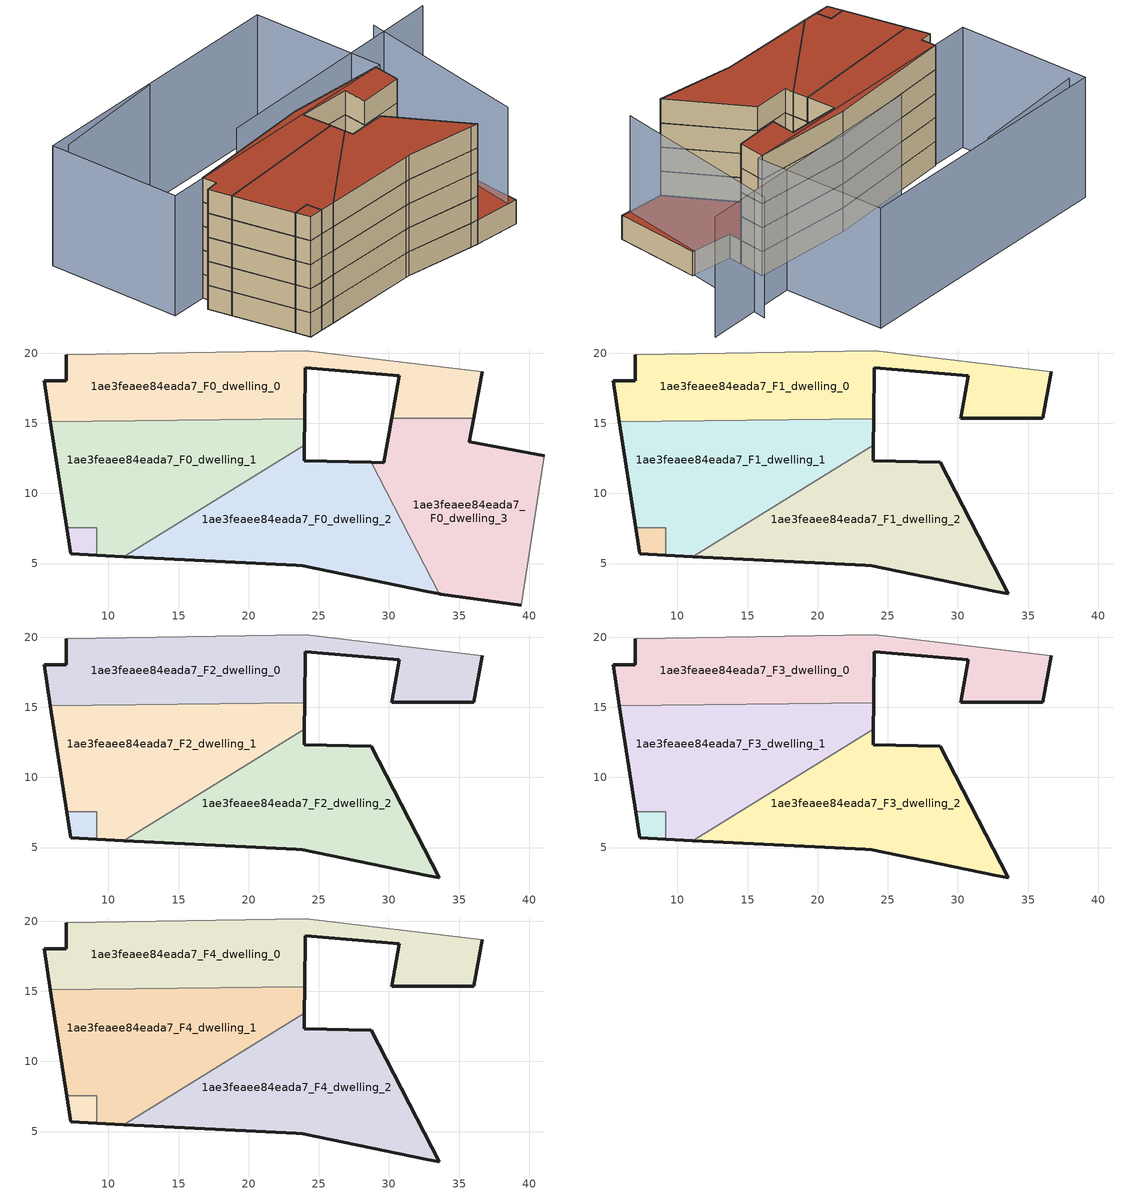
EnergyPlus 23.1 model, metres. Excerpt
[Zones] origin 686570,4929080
1ae3feaee84eada7_F0_dwelling_0
 floor ground (EU_floor_Construction): 36.04,15.37 36.67,18.68 24.06,20.16 6.98,19.9 6.98,18.02 5.41,18.02 5.85,15.11 23.99,15.33 24.04,18.96 30.73,18.39 30.19,15.37 z0
 wall outside (EU_wall_Construction): 36.67,18.68 36.04,15.37 / 30.19,15.37 30.73,18.39 24.04,18.96 23.99,15.33 / 5.85,15.11 5.41,18.02 6.98,18.02 6.98,19.9 z0:3
 wall adiabatic (EU_wall_Construction): 6.98,19.9 24.06,20.16 36.67,18.68 z0:3
 wall to 1ae3feaee84eada7_F0_dwelling_3 (EU_wall_Construction): 36.04,15.37 30.19,15.37 z0:3
 wall to 1ae3feaee84eada7_F0_dwelling_1 (EU_wall_Construction): 23.99,15.33 5.85,15.11 z0:3
1ae3feaee84eada7_F0_dwelling_1
 floor ground (EU_floor_Construction): 23.96,13.44 23.99,15.33 5.85,15.11 7.01,7.55 9.15,7.55 9.15,5.6 11.07,5.5 z0
 wall outside (EU_wall_Construction): 7.01,7.55 5.85,15.11 / 23.99,15.33 23.96,13.44 / 11.07,5.5 9.15,5.6 z0:3
 wall to 1ae3feaee84eada7_F0_circulation (EU_wall_Construction): 9.15,5.6 9.15,7.55 7.01,7.55 z0:3
 wall to 1ae3feaee84eada7_F0_dwelling_2 (EU_wall_Construction): 23.96,13.44 11.07,5.5 z0:3
1ae3feaee84eada7_F0_dwelling_2
 floor ground (EU_floor_Construction): 33.59,2.84 28.73,12.21 23.95,12.34 23.96,13.44 11.07,5.5 23.4,4.87 23.85,4.84 32.64,3.04 z0
 wall outside (EU_wall_Construction): 23.96,13.44 23.95,12.34 28.73,12.21 / 33.59,2.84 32.64,3.04 23.85,4.84 23.4,4.87 11.07,5.5 z0:3
 wall to 1ae3feaee84eada7_F0_dwelling_3 (EU_wall_Construction): 28.73,12.21 33.59,2.84 z0:3
1ae3feaee84eada7_F0_dwelling_3
 floor ground (EU_floor_Construction): 39.44,2.04 41.09,12.67 35.73,13.68 36.04,15.37 30.19,15.37 29.64,12.18 28.73,12.21 33.59,2.84 33.68,2.83 z0
 wall outside (EU_wall_Construction): 39.44,2.04 33.68,2.83 33.59,2.84 / 28.73,12.21 29.64,12.18 30.19,15.37 / 36.04,15.37 35.73,13.68 41.09,12.67 z0:3
 wall adiabatic (EU_wall_Construction): 41.09,12.67 39.44,2.04 z0:3
 roof outside (EU_roof_Construction): 41.09,12.67 39.44,2.04 33.68,2.83 33.59,2.84 28.73,12.21 29.64,12.18 30.19,15.37 36.04,15.37 35.73,13.68 z3
1ae3feaee84eada7_F0_circulation
 floor ground (EU_floor_Construction): 9.15,5.6 9.15,7.55 7.01,7.55 7.3,5.7 z0
 wall outside (EU_wall_Construction): 9.15,5.6 7.3,5.7 7.01,7.55 z0:3
1ae3feaee84eada7_F1_dwelling_0
 floor to 1ae3feaee84eada7_F0_dwelling_0 (EU_floor_Construction): 36.04,15.37 36.67,18.68 24.06,20.16 6.98,19.9 6.98,18.02 5.41,18.02 5.85,15.11 23.99,15.33 24.04,18.96 30.73,18.39 30.19,15.37 z3
 wall outside (EU_wall_Construction): 36.67,18.68 36.04,15.37 30.19,15.37 30.73,18.39 24.04,18.96 23.99,15.33 / 5.85,15.11 5.41,18.02 6.98,18.02 6.98,19.9 z3:6
 wall adiabatic (EU_wall_Construction): 6.98,19.9 24.06,20.16 36.67,18.68 z3:6
 wall to 1ae3feaee84eada7_F1_dwelling_1 (EU_wall_Construction): 23.99,15.33 5.85,15.11 z3:6
1ae3feaee84eada7_F1_dwelling_1
 floor to 1ae3feaee84eada7_F0_dwelling_1 (EU_floor_Construction): 23.96,13.44 23.99,15.33 5.85,15.11 7.01,7.55 9.15,7.55 9.15,5.6 11.07,5.5 z3
 wall outside (EU_wall_Construction): 7.01,7.55 5.85,15.11 / 23.99,15.33 23.96,13.44 / 11.07,5.5 9.15,5.6 z3:6
 wall to 1ae3feaee84eada7_F1_circulation (EU_wall_Construction): 9.15,5.6 9.15,7.55 7.01,7.55 z3:6
 wall to 1ae3feaee84eada7_F1_dwelling_2 (EU_wall_Construction): 23.96,13.44 11.07,5.5 z3:6
1ae3feaee84eada7_F1_dwelling_2
 floor to 1ae3feaee84eada7_F0_dwelling_2 (EU_floor_Construction): 33.59,2.84 28.73,12.21 23.95,12.34 23.96,13.44 11.07,5.5 23.4,4.87 23.85,4.84 32.64,3.04 z3
 wall outside (EU_wall_Construction): 23.96,13.44 23.95,12.34 28.73,12.21 33.59,2.84 32.64,3.04 23.85,4.84 23.4,4.87 11.07,5.5 z3:6
1ae3feaee84eada7_F1_circulation
 floor to 1ae3feaee84eada7_F0_circulation (EU_floor_Construction): 9.15,5.6 9.15,7.55 7.01,7.55 7.3,5.7 z3
 wall outside (EU_wall_Construction): 9.15,5.6 7.3,5.7 7.01,7.55 z3:6
1ae3feaee84eada7_F2_dwelling_0
 floor to 1ae3feaee84eada7_F1_dwelling_0 (EU_floor_Construction): 36.04,15.37 36.67,18.68 24.06,20.16 6.98,19.9 6.98,18.02 5.41,18.02 5.85,15.11 23.99,15.33 24.04,18.96 30.73,18.39 30.19,15.37 z6
 wall outside (EU_wall_Construction): 36.67,18.68 36.04,15.37 30.19,15.37 30.73,18.39 24.04,18.96 23.99,15.33 / 5.85,15.11 5.41,18.02 6.98,18.02 6.98,19.9 z6:9
 wall adiabatic (EU_wall_Construction): 6.98,19.9 24.06,20.16 36.67,18.68 z6:9
 wall to 1ae3feaee84eada7_F2_dwelling_1 (EU_wall_Construction): 23.99,15.33 5.85,15.11 z6:9
1ae3feaee84eada7_F2_dwelling_1
 floor to 1ae3feaee84eada7_F1_dwelling_1 (EU_floor_Construction): 23.96,13.44 23.99,15.33 5.85,15.11 7.01,7.55 9.15,7.55 9.15,5.6 11.07,5.5 z6
 wall outside (EU_wall_Construction): 7.01,7.55 5.85,15.11 / 23.99,15.33 23.96,13.44 / 11.07,5.5 9.15,5.6 z6:9
 wall to 1ae3feaee84eada7_F2_circulation (EU_wall_Construction): 9.15,5.6 9.15,7.55 7.01,7.55 z6:9
 wall to 1ae3feaee84eada7_F2_dwelling_2 (EU_wall_Construction): 23.96,13.44 11.07,5.5 z6:9
1ae3feaee84eada7_F2_dwelling_2
 floor to 1ae3feaee84eada7_F1_dwelling_2 (EU_floor_Construction): 33.59,2.84 28.73,12.21 23.95,12.34 23.96,13.44 11.07,5.5 23.4,4.87 23.85,4.84 32.64,3.04 z6
 wall outside (EU_wall_Construction): 23.96,13.44 23.95,12.34 28.73,12.21 33.59,2.84 32.64,3.04 23.85,4.84 23.4,4.87 11.07,5.5 z6:9
1ae3feaee84eada7_F2_circulation
 floor to 1ae3feaee84eada7_F1_circulation (EU_floor_Construction): 9.15,5.6 9.15,7.55 7.01,7.55 7.3,5.7 z6
 wall outside (EU_wall_Construction): 9.15,5.6 7.3,5.7 7.01,7.55 z6:9
1ae3feaee84eada7_F3_dwelling_0
 floor to 1ae3feaee84eada7_F2_dwelling_0 (EU_floor_Construction): 36.04,15.37 36.67,18.68 24.06,20.16 6.98,19.9 6.98,18.02 5.41,18.02 5.85,15.11 23.99,15.33 24.04,18.96 30.73,18.39 30.19,15.37 z9
 wall outside (EU_wall_Construction): 36.67,18.68 36.04,15.37 30.19,15.37 30.73,18.39 24.04,18.96 23.99,15.33 / 5.85,15.11 5.41,18.02 6.98,18.02 6.98,19.9 z9:12
 wall adiabatic (EU_wall_Construction): 6.98,19.9 24.06,20.16 36.67,18.68 z9:12
 wall to 1ae3feaee84eada7_F3_dwelling_1 (EU_wall_Construction): 23.99,15.33 5.85,15.11 z9:12
1ae3feaee84eada7_F3_dwelling_1
 floor to 1ae3feaee84eada7_F2_dwelling_1 (EU_floor_Construction): 23.96,13.44 23.99,15.33 5.85,15.11 7.01,7.55 9.15,7.55 9.15,5.6 11.07,5.5 z9
 wall outside (EU_wall_Construction): 7.01,7.55 5.85,15.11 / 23.99,15.33 23.96,13.44 / 11.07,5.5 9.15,5.6 z9:12
 wall to 1ae3feaee84eada7_F3_circulation (EU_wall_Construction): 9.15,5.6 9.15,7.55 7.01,7.55 z9:12
 wall to 1ae3feaee84eada7_F3_dwelling_2 (EU_wall_Construction): 23.96,13.44 11.07,5.5 z9:12
1ae3feaee84eada7_F3_dwelling_2
 floor to 1ae3feaee84eada7_F2_dwelling_2 (EU_floor_Construction): 33.59,2.84 28.73,12.21 23.95,12.34 23.96,13.44 11.07,5.5 23.4,4.87 23.85,4.84 32.64,3.04 z9
 wall outside (EU_wall_Construction): 23.96,13.44 23.95,12.34 28.73,12.21 33.59,2.84 32.64,3.04 23.85,4.84 23.4,4.87 11.07,5.5 z9:12
1ae3feaee84eada7_F3_circulation
 floor to 1ae3feaee84eada7_F2_circulation (EU_floor_Construction): 9.15,5.6 9.15,7.55 7.01,7.55 7.3,5.7 z9
 wall outside (EU_wall_Construction): 9.15,5.6 7.3,5.7 7.01,7.55 z9:12
1ae3feaee84eada7_F4_dwelling_0
 floor to 1ae3feaee84eada7_F3_dwelling_0 (EU_floor_Construction): 36.04,15.37 36.67,18.68 24.06,20.16 6.98,19.9 6.98,18.02 5.41,18.02 5.85,15.11 23.99,15.33 24.04,18.96 30.73,18.39 30.19,15.37 z12
 wall outside (EU_wall_Construction): 36.67,18.68 36.04,15.37 30.19,15.37 30.73,18.39 24.04,18.96 23.99,15.33 / 5.85,15.11 5.41,18.02 6.98,18.02 6.98,19.9 z12:15
 wall adiabatic (EU_wall_Construction): 6.98,19.9 24.06,20.16 36.67,18.68 z12:15
 wall to 1ae3feaee84eada7_F4_dwelling_1 (EU_wall_Construction): 23.99,15.33 5.85,15.11 z12:15
 roof outside (EU_roof_Construction): 36.67,18.68 36.04,15.37 30.19,15.37 30.73,18.39 24.04,18.96 23.99,15.33 5.85,15.11 5.41,18.02 6.98,18.02 6.98,19.9 24.06,20.16 z15
1ae3feaee84eada7_F4_dwelling_1
 floor to 1ae3feaee84eada7_F3_dwelling_1 (EU_floor_Construction): 23.96,13.44 23.99,15.33 5.85,15.11 7.01,7.55 9.15,7.55 9.15,5.6 11.07,5.5 z12
 wall outside (EU_wall_Construction): 7.01,7.55 5.85,15.11 / 23.99,15.33 23.96,13.44 / 11.07,5.5 9.15,5.6 z12:15
 wall to 1ae3feaee84eada7_F4_circulation (EU_wall_Construction): 9.15,5.6 9.15,7.55 7.01,7.55 z12:15
 wall to 1ae3feaee84eada7_F4_dwelling_2 (EU_wall_Construction): 23.96,13.44 11.07,5.5 z12:15
 roof outside (EU_roof_Construction): 23.99,15.33 23.96,13.44 11.07,5.5 9.15,5.6 9.15,7.55 7.01,7.55 5.85,15.11 z15
1ae3feaee84eada7_F4_dwelling_2
 floor to 1ae3feaee84eada7_F3_dwelling_2 (EU_floor_Construction): 33.59,2.84 28.73,12.21 23.95,12.34 23.96,13.44 11.07,5.5 23.4,4.87 23.85,4.84 32.64,3.04 z12
 wall outside (EU_wall_Construction): 23.96,13.44 23.95,12.34 28.73,12.21 33.59,2.84 32.64,3.04 23.85,4.84 23.4,4.87 11.07,5.5 z12:15
 roof outside (EU_roof_Construction): 28.73,12.21 33.59,2.84 32.64,3.04 23.85,4.84 23.4,4.87 11.07,5.5 23.96,13.44 23.95,12.34 z15
1ae3feaee84eada7_F4_circulation
 floor to 1ae3feaee84eada7_F3_circulation (EU_floor_Construction): 9.15,5.6 9.15,7.55 7.01,7.55 7.3,5.7 z12
 wall outside (EU_wall_Construction): 9.15,5.6 7.3,5.7 7.01,7.55 z12:15
 roof outside (EU_roof_Construction): 9.15,7.55 9.15,5.6 7.3,5.7 7.01,7.55 z15
shading: 38.27,2.33 43.55,24.06 / 49.91,22.23 17.52,23.08 / 19.24,35.96 4.05,35.51 / 37.31,18.66 2.24,19.98 / 2.24,19.98 2.87,36.75 / 2.87,36.75 37.94,35.43 / 37.94,35.43 37.31,18.66 z0:15
[Building]
EU S2 Campaign: North Axis=0; Terrain=City; Solar Distribution=FullExterior
[Site:Location]
Bologna: Latitude=44.5; Longitude=11.25; Time Zone=1; Elevation=37
[SizingPeriod:WeatherFileDays]
AnnualSizingPeriod: Begin Month=1; Begin Day of Month=1; End Month=12; End Day of Month=31; Day of Week for Start Day=Monday; Use Weather File Daylight Saving Period=No; Use Weather File Rain and Snow Indicators=No
[MATERIAL]
EU_InternalMass_Material: Roughness=MediumRough; Thickness=0.1; Conductivity=1; Density=1800; Specific Heat=900; Thermal Absorptance=0.9; Solar Absorptance=0.7; Visible Absorptance=0.7
[MATERIAL:NOMASS] Roughness=MediumRough; Thermal Absorptance=0.9; Solar Absorptance=0.7; Visible Absorptance=0.7
Name | Thermal Resistance
EU_wall_NoMass | 0.905828
EU_roof_NoMass | 0.37593
EU_floor_NoMass | 0.67114
[CONSTRUCTION]
EU_wall_Construction: EU_wall_NoMass
EU_roof_Construction: EU_roof_NoMass
EU_floor_Construction: EU_floor_NoMass
EU_InternalMass_Construction: EU_InternalMass_Material
[ZONE] Type=1; Multiplier=1; Ceiling Height=autocalculate; Floor Area=autocalculate; Part of Total Floor Area=Yes
Name | Volume
1ae3feaee84eada7_F0_dwelling_0 | 343.458
1ae3feaee84eada7_F1_dwelling_0; 1ae3feaee84eada7_F2_dwelling_0; 1ae3feaee84eada7_F3_dwelling_0; 1ae3feaee84eada7_F4_dwelling_0 | 343.455
1ae3feaee84eada7_F0_dwelling_1 | 340.846
1ae3feaee84eada7_F1_dwelling_1; 1ae3feaee84eada7_F2_dwelling_1; 1ae3feaee84eada7_F3_dwelling_1; 1ae3feaee84eada7_F4_dwelling_1 | 340.847
1ae3feaee84eada7_F0_dwelling_2; 1ae3feaee84eada7_F1_dwelling_2; 1ae3feaee84eada7_F2_dwelling_2; 1ae3feaee84eada7_F3_dwelling_2; 1ae3feaee84eada7_F4_dwelling_2 | 341.073
1ae3feaee84eada7_F0_dwelling_3 | 335.024
1ae3feaee84eada7_F0_circulation; 1ae3feaee84eada7_F1_circulation; 1ae3feaee84eada7_F2_circulation; 1ae3feaee84eada7_F3_circulation; 1ae3feaee84eada7_F4_circulation | 11.4148
[INTERNALMASS] Construction=EU_InternalMass_Construction
Name | Zone or ZoneList | Surface Area
1ae3feaee84eada7_F0_dwelling_0_EU_InternalMass | 1ae3feaee84eada7_F0_dwelling_0 | 114.484
1ae3feaee84eada7_F0_dwelling_1_EU_InternalMass | 1ae3feaee84eada7_F0_dwelling_1 | 113.604
1ae3feaee84eada7_F0_dwelling_2_EU_InternalMass | 1ae3feaee84eada7_F0_dwelling_2 | 113.693
1ae3feaee84eada7_F0_dwelling_3_EU_InternalMass | 1ae3feaee84eada7_F0_dwelling_3 | 111.674
1ae3feaee84eada7_F1_dwelling_0_EU_InternalMass | 1ae3feaee84eada7_F1_dwelling_0 | 151.284
1ae3feaee84eada7_F1_dwelling_1_EU_InternalMass | 1ae3feaee84eada7_F1_dwelling_1 | 151.683
1ae3feaee84eada7_F1_dwelling_2_EU_InternalMass | 1ae3feaee84eada7_F1_dwelling_2 | 151.081
1ae3feaee84eada7_F2_dwelling_0_EU_InternalMass | 1ae3feaee84eada7_F2_dwelling_0 | 151.284
1ae3feaee84eada7_F2_dwelling_1_EU_InternalMass | 1ae3feaee84eada7_F2_dwelling_1 | 151.683
1ae3feaee84eada7_F2_dwelling_2_EU_InternalMass | 1ae3feaee84eada7_F2_dwelling_2 | 151.081
1ae3feaee84eada7_F3_dwelling_0_EU_InternalMass | 1ae3feaee84eada7_F3_dwelling_0 | 151.284
1ae3feaee84eada7_F3_dwelling_1_EU_InternalMass | 1ae3feaee84eada7_F3_dwelling_1 | 151.683
1ae3feaee84eada7_F3_dwelling_2_EU_InternalMass | 1ae3feaee84eada7_F3_dwelling_2 | 151.081
1ae3feaee84eada7_F4_dwelling_0_EU_InternalMass | 1ae3feaee84eada7_F4_dwelling_0 | 151.284
1ae3feaee84eada7_F4_dwelling_1_EU_InternalMass | 1ae3feaee84eada7_F4_dwelling_1 | 151.683
1ae3feaee84eada7_F4_dwelling_2_EU_InternalMass | 1ae3feaee84eada7_F4_dwelling_2 | 151.081
[OTHEREQUIPMENT] Fuel Type=Electricity; Design Level Calculation Method=Watts/Area; Power per Zone Floor Area=1; Fraction Latent=0; Fraction Radiant=0; Fraction Lost=0; Carbon Dioxide Generation Rate=0; EndUse Subcategory=EU_Step8_InternalGains
Name | Zone or ZoneList or Space or SpaceList | Schedule
EU_Step8_InternalGain_1ae3feaee84eada7_F0_dwelling_0_f000 | 1ae3feaee84eada7_F0_dwelling_0 | EU_Step8_GainSchedule_1ae3feaee84eada7_F0_dwelling_0_f000
EU_Step8_InternalGain_1ae3feaee84eada7_F0_dwelling_1_f000 | 1ae3feaee84eada7_F0_dwelling_1 | EU_Step8_GainSchedule_1ae3feaee84eada7_F0_dwelling_1_f000
EU_Step8_InternalGain_1ae3feaee84eada7_F0_dwelling_2_f000 | 1ae3feaee84eada7_F0_dwelling_2 | EU_Step8_GainSchedule_1ae3feaee84eada7_F0_dwelling_2_f000
EU_Step8_InternalGain_1ae3feaee84eada7_F0_dwelling_3_f000 | 1ae3feaee84eada7_F0_dwelling_3 | EU_Step8_GainSchedule_1ae3feaee84eada7_F0_dwelling_3_f000
EU_Step8_InternalGain_1ae3feaee84eada7_F1_dwelling_0_f000 | 1ae3feaee84eada7_F1_dwelling_0 | EU_Step8_GainSchedule_1ae3feaee84eada7_F1_dwelling_0_f000
EU_Step8_InternalGain_1ae3feaee84eada7_F1_dwelling_1_f000 | 1ae3feaee84eada7_F1_dwelling_1 | EU_Step8_GainSchedule_1ae3feaee84eada7_F1_dwelling_1_f000
EU_Step8_InternalGain_1ae3feaee84eada7_F1_dwelling_2_f000 | 1ae3feaee84eada7_F1_dwelling_2 | EU_Step8_GainSchedule_1ae3feaee84eada7_F1_dwelling_2_f000
EU_Step8_InternalGain_1ae3feaee84eada7_F2_dwelling_0_f000 | 1ae3feaee84eada7_F2_dwelling_0 | EU_Step8_GainSchedule_1ae3feaee84eada7_F2_dwelling_0_f000
EU_Step8_InternalGain_1ae3feaee84eada7_F2_dwelling_1_f000 | 1ae3feaee84eada7_F2_dwelling_1 | EU_Step8_GainSchedule_1ae3feaee84eada7_F2_dwelling_1_f000
EU_Step8_InternalGain_1ae3feaee84eada7_F2_dwelling_2_f000 | 1ae3feaee84eada7_F2_dwelling_2 | EU_Step8_GainSchedule_1ae3feaee84eada7_F2_dwelling_2_f000
EU_Step8_InternalGain_1ae3feaee84eada7_F3_dwelling_0_f000 | 1ae3feaee84eada7_F3_dwelling_0 | EU_Step8_GainSchedule_1ae3feaee84eada7_F3_dwelling_0_f000
EU_Step8_InternalGain_1ae3feaee84eada7_F3_dwelling_1_f000 | 1ae3feaee84eada7_F3_dwelling_1 | EU_Step8_GainSchedule_1ae3feaee84eada7_F3_dwelling_1_f000
EU_Step8_InternalGain_1ae3feaee84eada7_F3_dwelling_2_f000 | 1ae3feaee84eada7_F3_dwelling_2 | EU_Step8_GainSchedule_1ae3feaee84eada7_F3_dwelling_2_f000
EU_Step8_InternalGain_1ae3feaee84eada7_F4_dwelling_0_f000 | 1ae3feaee84eada7_F4_dwelling_0 | EU_Step8_GainSchedule_1ae3feaee84eada7_F4_dwelling_0_f000
EU_Step8_InternalGain_1ae3feaee84eada7_F4_dwelling_1_f000 | 1ae3feaee84eada7_F4_dwelling_1 | EU_Step8_GainSchedule_1ae3feaee84eada7_F4_dwelling_1_f000
EU_Step8_InternalGain_1ae3feaee84eada7_F4_dwelling_2_f000 | 1ae3feaee84eada7_F4_dwelling_2 | EU_Step8_GainSchedule_1ae3feaee84eada7_F4_dwelling_2_f000
[ZONEINFILTRATION:DESIGNFLOWRATE] Schedule=EU_AlwaysOn; Design Flow Rate Calculation Method=Flow/Area; Flow Rate per Floor Area=0.0005; Constant Term Coefficient=1; Temperature Term Coefficient=0; Velocity Term Coefficient=0; Velocity Squared Term Coefficient=0
Name | Zone or ZoneList or Space or SpaceList
EU_Circulation_Infiltration_1ae3feaee84eada7_F0_circulation | 1ae3feaee84eada7_F0_circulation
EU_Circulation_Infiltration_1ae3feaee84eada7_F1_circulation | 1ae3feaee84eada7_F1_circulation
EU_Circulation_Infiltration_1ae3feaee84eada7_F2_circulation | 1ae3feaee84eada7_F2_circulation
EU_Circulation_Infiltration_1ae3feaee84eada7_F3_circulation | 1ae3feaee84eada7_F3_circulation
EU_Circulation_Infiltration_1ae3feaee84eada7_F4_circulation | 1ae3feaee84eada7_F4_circulation
[ZONEVENTILATION:DESIGNFLOWRATE] Schedule=EU_AlwaysOn; Design Flow Rate Calculation Method=AirChanges/Hour; Air Changes per Hour=0.73129; Ventilation Type=Natural; Fan Pressure Rise=0; Fan Total Efficiency=1; Constant Term Coefficient=1; Temperature Term Coefficient=0; Velocity Term Coefficient=0; Velocity Squared Term Coefficient=0; Minimum Indoor Temperature=-100; Maximum Indoor Temperature=100; Delta Temperature=-100; Minimum Outdoor Temperature=-100; Maximum Outdoor Temperature=100; Maximum Wind Speed=40
Name | Zone or ZoneList or Space or SpaceList
EU_ConstantAir_1ae3feaee84eada7_F0_dwelling_0 | 1ae3feaee84eada7_F0_dwelling_0
EU_ConstantAir_1ae3feaee84eada7_F0_dwelling_1 | 1ae3feaee84eada7_F0_dwelling_1
EU_ConstantAir_1ae3feaee84eada7_F0_dwelling_2 | 1ae3feaee84eada7_F0_dwelling_2
EU_ConstantAir_1ae3feaee84eada7_F0_dwelling_3 | 1ae3feaee84eada7_F0_dwelling_3
EU_ConstantAir_1ae3feaee84eada7_F1_dwelling_0 | 1ae3feaee84eada7_F1_dwelling_0
EU_ConstantAir_1ae3feaee84eada7_F1_dwelling_1 | 1ae3feaee84eada7_F1_dwelling_1
EU_ConstantAir_1ae3feaee84eada7_F1_dwelling_2 | 1ae3feaee84eada7_F1_dwelling_2
EU_ConstantAir_1ae3feaee84eada7_F2_dwelling_0 | 1ae3feaee84eada7_F2_dwelling_0
EU_ConstantAir_1ae3feaee84eada7_F2_dwelling_1 | 1ae3feaee84eada7_F2_dwelling_1
EU_ConstantAir_1ae3feaee84eada7_F2_dwelling_2 | 1ae3feaee84eada7_F2_dwelling_2
EU_ConstantAir_1ae3feaee84eada7_F3_dwelling_0 | 1ae3feaee84eada7_F3_dwelling_0
EU_ConstantAir_1ae3feaee84eada7_F3_dwelling_1 | 1ae3feaee84eada7_F3_dwelling_1
EU_ConstantAir_1ae3feaee84eada7_F3_dwelling_2 | 1ae3feaee84eada7_F3_dwelling_2
EU_ConstantAir_1ae3feaee84eada7_F4_dwelling_0 | 1ae3feaee84eada7_F4_dwelling_0
EU_ConstantAir_1ae3feaee84eada7_F4_dwelling_1 | 1ae3feaee84eada7_F4_dwelling_1
EU_ConstantAir_1ae3feaee84eada7_F4_dwelling_2 | 1ae3feaee84eada7_F4_dwelling_2
[HVACTEMPLATE:THERMOSTAT] Constant Heating Setpoint=20; Constant Cooling Setpoint=50
EU_HeatOnly_1ae3feaee84eada7_F0_dwelling_0; EU_HeatOnly_1ae3feaee84eada7_F0_dwelling_1; EU_HeatOnly_1ae3feaee84eada7_F0_dwelling_2; EU_HeatOnly_1ae3feaee84eada7_F0_dwelling_3; EU_HeatOnly_1ae3feaee84eada7_F1_dwelling_0; EU_HeatOnly_1ae3feaee84eada7_F1_dwelling_1; EU_HeatOnly_1ae3feaee84eada7_F1_dwelling_2; EU_HeatOnly_1ae3feaee84eada7_F2_dwelling_0; EU_HeatOnly_1ae3feaee84eada7_F2_dwelling_1; EU_HeatOnly_1ae3feaee84eada7_F2_dwelling_2; EU_HeatOnly_1ae3feaee84eada7_F3_dwelling_0; EU_HeatOnly_1ae3feaee84eada7_F3_dwelling_1; EU_HeatOnly_1ae3feaee84eada7_F3_dwelling_2; EU_HeatOnly_1ae3feaee84eada7_F4_dwelling_0; EU_HeatOnly_1ae3feaee84eada7_F4_dwelling_1; EU_HeatOnly_1ae3feaee84eada7_F4_dwelling_2
[HVACTEMPLATE:ZONE:IDEALLOADSAIRSYSTEM] System Availability Schedule=EU_AlwaysOn; Maximum Heating Supply Air Temperature=50; Minimum Cooling Supply Air Temperature=13; Maximum Heating Supply Air Humidity Ratio=0.0156; Minimum Cooling Supply Air Humidity Ratio=0.0077; Heating Limit=NoLimit; Cooling Limit=NoLimit; Heating Availability Schedule=EU_AlwaysOn; Cooling Availability Schedule=EU_CoolingOff; Dehumidification Control Type=ConstantSensibleHeatRatio; Cooling Sensible Heat Ratio=0.7; Dehumidification Setpoint=60; Humidification Control Type=None; Humidification Setpoint=30; Outdoor Air Method=None; Outdoor Air Flow Rate per Person=0.00944; Outdoor Air Flow Rate per Zone Floor Area=0; Outdoor Air Flow Rate per Zone=0; Demand Controlled Ventilation Type=None; Outdoor Air Economizer Type=NoEconomizer; Heat Recovery Type=None; Sensible Heat Recovery Effectiveness=0.7; Latent Heat Recovery Effectiveness=0.65
Name | Template Thermostat
1ae3feaee84eada7_F0_dwelling_0 | EU_HeatOnly_1ae3feaee84eada7_F0_dwelling_0
1ae3feaee84eada7_F0_dwelling_1 | EU_HeatOnly_1ae3feaee84eada7_F0_dwelling_1
1ae3feaee84eada7_F0_dwelling_2 | EU_HeatOnly_1ae3feaee84eada7_F0_dwelling_2
1ae3feaee84eada7_F0_dwelling_3 | EU_HeatOnly_1ae3feaee84eada7_F0_dwelling_3
1ae3feaee84eada7_F1_dwelling_0 | EU_HeatOnly_1ae3feaee84eada7_F1_dwelling_0
1ae3feaee84eada7_F1_dwelling_1 | EU_HeatOnly_1ae3feaee84eada7_F1_dwelling_1
1ae3feaee84eada7_F1_dwelling_2 | EU_HeatOnly_1ae3feaee84eada7_F1_dwelling_2
1ae3feaee84eada7_F2_dwelling_0 | EU_HeatOnly_1ae3feaee84eada7_F2_dwelling_0
1ae3feaee84eada7_F2_dwelling_1 | EU_HeatOnly_1ae3feaee84eada7_F2_dwelling_1
1ae3feaee84eada7_F2_dwelling_2 | EU_HeatOnly_1ae3feaee84eada7_F2_dwelling_2
1ae3feaee84eada7_F3_dwelling_0 | EU_HeatOnly_1ae3feaee84eada7_F3_dwelling_0
1ae3feaee84eada7_F3_dwelling_1 | EU_HeatOnly_1ae3feaee84eada7_F3_dwelling_1
1ae3feaee84eada7_F3_dwelling_2 | EU_HeatOnly_1ae3feaee84eada7_F3_dwelling_2
1ae3feaee84eada7_F4_dwelling_0 | EU_HeatOnly_1ae3feaee84eada7_F4_dwelling_0
1ae3feaee84eada7_F4_dwelling_1 | EU_HeatOnly_1ae3feaee84eada7_F4_dwelling_1
1ae3feaee84eada7_F4_dwelling_2 | EU_HeatOnly_1ae3feaee84eada7_F4_dwelling_2
[SIZING:ZONE] Zone Cooling Design Supply Air Temperature Input Method=SupplyAirTemperature; Zone Cooling Design Supply Air Temperature=13; Zone Heating Design Supply Air Temperature Input Method=SupplyAirTemperature; Zone Heating Design Supply Air Temperature=50; Zone Cooling Design Supply Air Humidity Ratio=0.008; Zone Heating Design Supply Air Humidity Ratio=0.008; Cooling Design Air Flow Method=DesignDay; Cooling Design Air Flow Rate=0; Cooling Minimum Air Flow per Zone Floor Area=0.000762; Cooling Minimum Air Flow=0; Cooling Minimum Air Flow Fraction=0.2; Heating Design Air Flow Method=DesignDay; Heating Design Air Flow Rate=0; Heating Maximum Air Flow per Zone Floor Area=0.002032; Heating Maximum Air Flow=0.141576; Heating Maximum Air Flow Fraction=0.3; Account for Dedicated Outdoor Air System=No; Dedicated Outdoor Air System Control Strategy=NeutralSupplyAir; Dedicated Outdoor Air Low Setpoint Temperature for Design=autosize; Dedicated Outdoor Air High Setpoint Temperature for Design=autosize; Zone Load Sizing Method=Sensible Load Only No Latent Load; Zone Latent Cooling Design Supply Air Humidity Ratio Input Method=HumidityRatioDifference; Zone Cooling Design Supply Air Humidity Ratio Difference=0.005; Zone Latent Heating Design Supply Air Humidity Ratio Input Method=HumidityRatioDifference; Zone Humidification Design Supply Air Humidity Ratio Difference=0.005
1ae3feaee84eada7_F0_dwelling_0; 1ae3feaee84eada7_F0_dwelling_1; 1ae3feaee84eada7_F0_dwelling_2; 1ae3feaee84eada7_F0_dwelling_3; 1ae3feaee84eada7_F1_dwelling_0; 1ae3feaee84eada7_F1_dwelling_1; 1ae3feaee84eada7_F1_dwelling_2; 1ae3feaee84eada7_F2_dwelling_0; 1ae3feaee84eada7_F2_dwelling_1; 1ae3feaee84eada7_F2_dwelling_2; 1ae3feaee84eada7_F3_dwelling_0; 1ae3feaee84eada7_F3_dwelling_1; 1ae3feaee84eada7_F3_dwelling_2; 1ae3feaee84eada7_F4_dwelling_0; 1ae3feaee84eada7_F4_dwelling_1; 1ae3feaee84eada7_F4_dwelling_2
[SCHEDULE:CONSTANT]
Name | Hourly Value
EU_AlwaysOn | 1
EU_CoolingOff | 0
[SCHEDULE:FILE] Column Number=1; Rows to Skip at Top=0; Number of Hours of Data=8760; Column Separator=Comma; Interpolate to Timestep=No; Minutes per Item=60; Adjust Schedule for Daylight Savings=Yes
Name | File
EU_Step8_GainSchedule_1ae3feaee84eada7_F0_dwelling_0_f000 | ../../schedules/1ae3feaee84eada7/1ae3feaee84eada7_F0_dwelling_0_f000_gain.csv
EU_Step8_GainSchedule_1ae3feaee84eada7_F0_dwelling_1_f000 | ../../schedules/1ae3feaee84eada7/1ae3feaee84eada7_F0_dwelling_1_f000_gain.csv
EU_Step8_GainSchedule_1ae3feaee84eada7_F0_dwelling_2_f000 | ../../schedules/1ae3feaee84eada7/1ae3feaee84eada7_F0_dwelling_2_f000_gain.csv
EU_Step8_GainSchedule_1ae3feaee84eada7_F0_dwelling_3_f000 | ../../schedules/1ae3feaee84eada7/1ae3feaee84eada7_F0_dwelling_3_f000_gain.csv
EU_Step8_GainSchedule_1ae3feaee84eada7_F1_dwelling_0_f000 | ../../schedules/1ae3feaee84eada7/1ae3feaee84eada7_F1_dwelling_0_f000_gain.csv
EU_Step8_GainSchedule_1ae3feaee84eada7_F1_dwelling_1_f000 | ../../schedules/1ae3feaee84eada7/1ae3feaee84eada7_F1_dwelling_1_f000_gain.csv
EU_Step8_GainSchedule_1ae3feaee84eada7_F1_dwelling_2_f000 | ../../schedules/1ae3feaee84eada7/1ae3feaee84eada7_F1_dwelling_2_f000_gain.csv
EU_Step8_GainSchedule_1ae3feaee84eada7_F2_dwelling_0_f000 | ../../schedules/1ae3feaee84eada7/1ae3feaee84eada7_F2_dwelling_0_f000_gain.csv
EU_Step8_GainSchedule_1ae3feaee84eada7_F2_dwelling_1_f000 | ../../schedules/1ae3feaee84eada7/1ae3feaee84eada7_F2_dwelling_1_f000_gain.csv
EU_Step8_GainSchedule_1ae3feaee84eada7_F2_dwelling_2_f000 | ../../schedules/1ae3feaee84eada7/1ae3feaee84eada7_F2_dwelling_2_f000_gain.csv
EU_Step8_GainSchedule_1ae3feaee84eada7_F3_dwelling_0_f000 | ../../schedules/1ae3feaee84eada7/1ae3feaee84eada7_F3_dwelling_0_f000_gain.csv
EU_Step8_GainSchedule_1ae3feaee84eada7_F3_dwelling_1_f000 | ../../schedules/1ae3feaee84eada7/1ae3feaee84eada7_F3_dwelling_1_f000_gain.csv
EU_Step8_GainSchedule_1ae3feaee84eada7_F3_dwelling_2_f000 | ../../schedules/1ae3feaee84eada7/1ae3feaee84eada7_F3_dwelling_2_f000_gain.csv
EU_Step8_GainSchedule_1ae3feaee84eada7_F4_dwelling_0_f000 | ../../schedules/1ae3feaee84eada7/1ae3feaee84eada7_F4_dwelling_0_f000_gain.csv
EU_Step8_GainSchedule_1ae3feaee84eada7_F4_dwelling_1_f000 | ../../schedules/1ae3feaee84eada7/1ae3feaee84eada7_F4_dwelling_1_f000_gain.csv
EU_Step8_GainSchedule_1ae3feaee84eada7_F4_dwelling_2_f000 | ../../schedules/1ae3feaee84eada7/1ae3feaee84eada7_F4_dwelling_2_f000_gain.csv
